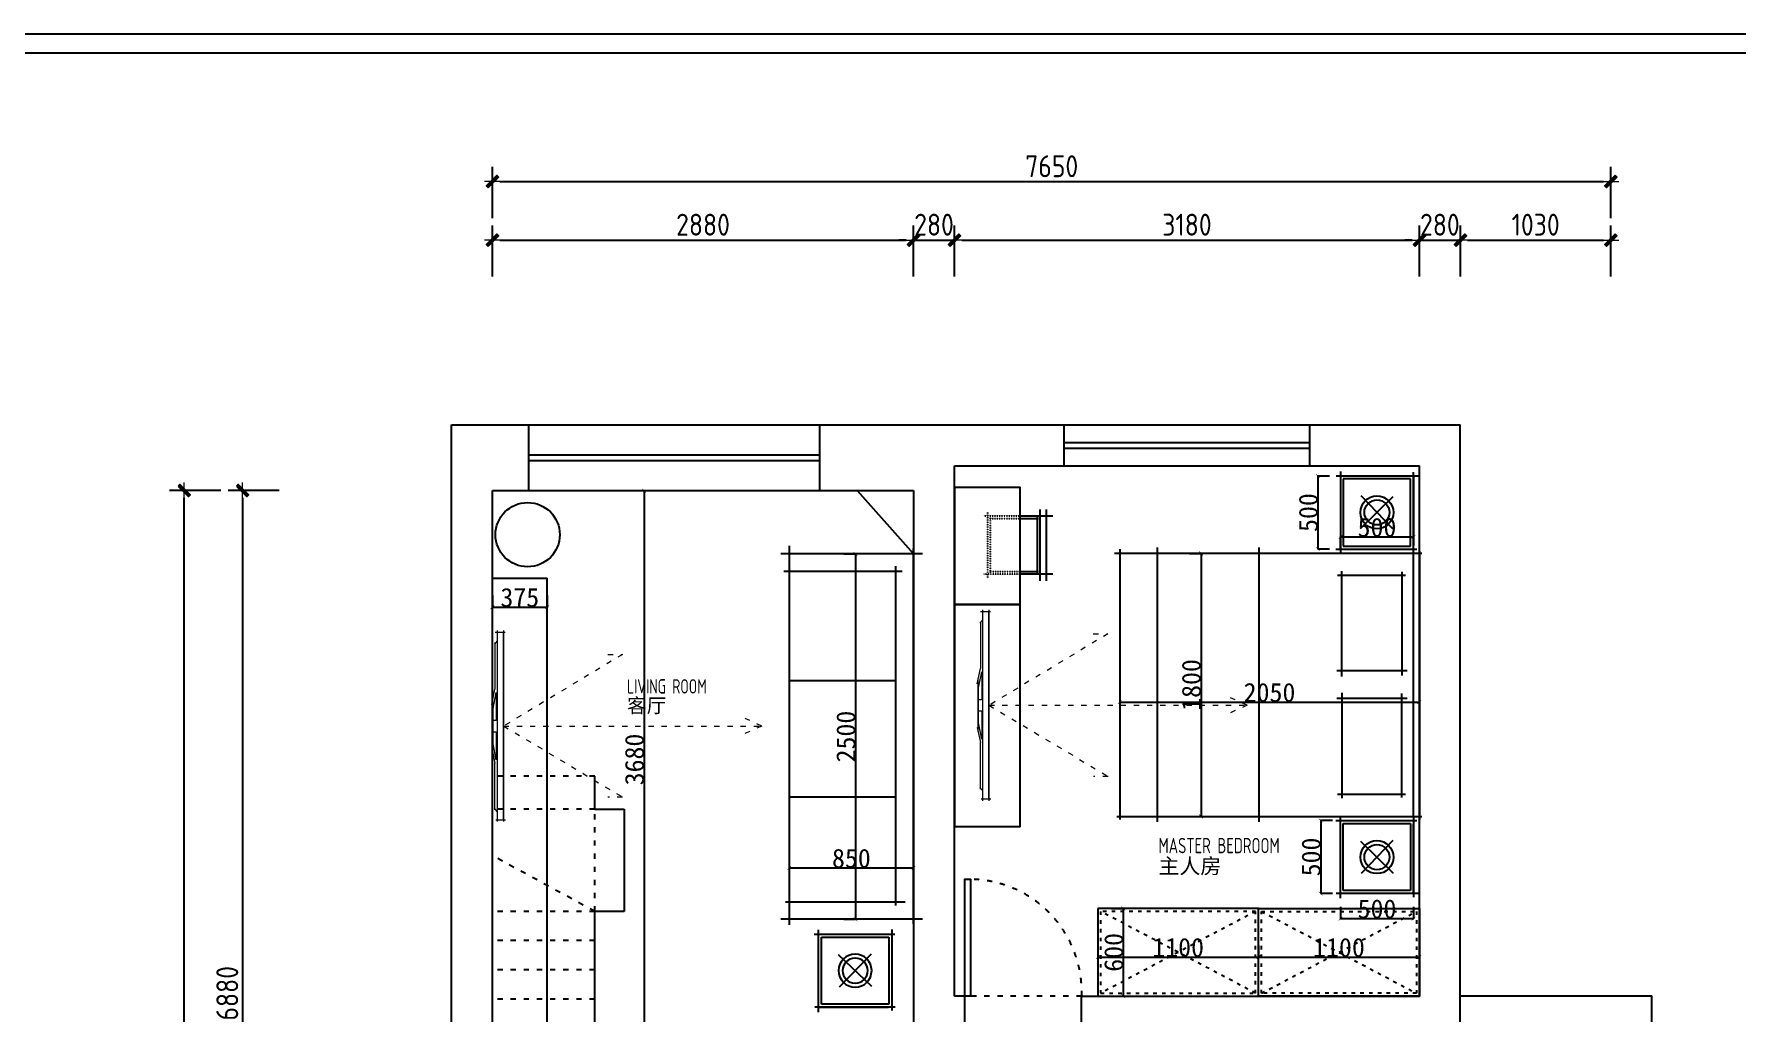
# Model space of a CAD drawing. Header units: millimetres. Extents: x -58733 to 427521, y -235734 to 553534.
# Drawn here: x 185626 to 197273, y -196296 to -189596 of the extents above; entities that cross this region are included whole.
import ezdxf

# ---------------------------------------------------------------- set-up
doc = ezdxf.new("R2010")
doc.units = ezdxf.units.MM
doc.linetypes.add('ACAD_ISO03W100', pattern=[30, 12, -18])
for name, color, linetype in [('00-墙体', 7, 'Continuous'), ('01.墙体', 7, 'Continuous'), ('02-活动家具', 1, 'Continuous'), ('图框', 251, 'Continuous')]:
    doc.layers.add(name, color=color, linetype=linetype)
doc.layers.add('P★10 文字说明', color=32, linetype='Continuous', lineweight=0)
doc.layers.add('墙体', color=7, linetype='Continuous', lineweight=30)
doc.styles.add('-宋体', font='')
doc.styles.add('CCD_DIM', font='ARCHS.SHX')
doc.styles.add('编号', font='ARCHSTYL.SHX', dxfattribs={"width": 0.8})
doc.styles.get('-宋体').set_extended_font_data('SimSun')
doc.dimstyles.new('布丁丁', dxfattribs={"dimtxt": 130, "dimasz": 25, "dimexe": 1, "dimexo": 1, "dimgap": 0.5, "dimtad": 1, "dimdec": 0, "dimrnd": 5, "dimdsep": 46, "dimtxsty": '-宋体', "dimblk": 'ARCHTICK', "dimcen": 0.5, "dimdle": 1, "dimclrd": 251, "dimclre": 252, "dimclrt": 50, "dimadec": 0, "dimazin": 0, "dimtfac": 1, "dimtdec": 0, "dimtix": 1, "dimtmove": 2, "dimatfit": 3, "dimldrblk": 'DOT', "dimfxl": 80, "dimfxlon": 1, "dimlwd": -1, "dimlwe": -1, "dimarcsym": 0})
doc.dimstyles.new('海龍1：50', dxfattribs={"dimscale": 50, "dimtxt": 3, "dimasz": 1, "dimexe": 2, "dimexo": 2, "dimgap": 0.6, "dimtad": 1, "dimdec": 0, "dimrnd": 5, "dimdsep": 46, "dimtxsty": 'CCD_DIM', "dimblk": 'WS-cj', "dimcen": 1, "dimclrd": 242, "dimclre": 242, "dimclrt": 2, "dimadec": 0, "dimazin": 2, "dimtfac": 1, "dimtdec": 0, "dimtix": 1, "dimtmove": 2, "dimatfit": 3, "dimldrblk": 'CCD_Leader_Arrow', "dimfxl": 5, "dimfxlon": 1, "dimtolj": 1, "dimarcsym": 0})

# ---------------------------------------------------------------- blocks, each defined once
blk = doc.blocks.new('图框1比60')
at = {"layer": '图框', "color": 121}
blk.add_line((186038, 61389), (161670, 61389), dxfattribs=at)
at = {"layer": '图框', "color": 8}
blk.add_line((161809, 61249), (185898, 61249), dxfattribs=at)
blk = doc.blocks.new('WS-cj')
blk.add_hatch(color=1).paths.add_polyline_path([(0.59, 0.82), (-0.82, -0.59), (-0.59, -0.82), (0.82, 0.59)])
at = {"color": 1, "linetype": 'ByBlock', "lineweight": 0}
for p, q in [((-1.1, 0), (0, 0)), ((0, 0), (1.1, 0))]:
    blk.add_line(p, q, dxfattribs=at)
at = {"color": 1}
blk.add_lwpolyline([(0.59, 0.82), (-0.82, -0.59), (-0.59, -0.82), (0.82, 0.59)], close=True, dxfattribs=at)
blk = doc.blocks.new('*D1319')
at = {"color": 242, "lineweight": -2}
for p, q in [((165755, -191256), (165755, -190906)), ((165805, -191006), (168585, -191006)), ((168635, -191256), (168635, -190906))]:
    blk.add_line(p, q, dxfattribs=at)
at = {"layer": 'Defpoints', "color": 0}
for p in [(168635, -191006), (165755, -191406), (168635, -191406)]:
    blk.add_point(p, dxfattribs=at)
at = {"color": 242, "linetype": 'ByBlock', "lineweight": -2, "xscale": 50, "yscale": 50, "zscale": 50, "rotation": 180}
blk.add_blockref('WS-cj', (165755, -191006), dxfattribs=at)
at = {"color": 242, "linetype": 'ByBlock', "lineweight": -2, "xscale": 50, "yscale": 50, "zscale": 50}
blk.add_blockref('WS-cj', (168635, -191006), dxfattribs=at)
at = {"color": 2, "insert": (167195, -190901), "char_height": 150, "attachment_point": 5, "style": 'CCD_DIM'}
blk.add_mtext('\\A1;2880', dxfattribs=at)
blk = doc.blocks.new('CCD_Leader_Arrow')
at = {"color": 1, "linetype": 'ByBlock'}
blk.add_line((0, 0), (-1, 0), dxfattribs=at)
for points in [[(-0.86, 0.67), (-0.6, 0.85), (-0.24, 0), (0, 0)], [(-0.86, -0.67), (-0.6, -0.85), (-0.24, 0), (0, 0)]]:
    blk.add_solid(points, dxfattribs=at)
blk = doc.blocks.new('*D1320')
at = {"color": 242, "lineweight": -2}
for p, q in [((168585, -191006), (168535, -191006)), ((168635, -191256), (168635, -190906)), ((168635, -191006), (168915, -191006)), ((168915, -191256), (168915, -190906)), ((168965, -191006), (169015, -191006))]:
    blk.add_line(p, q, dxfattribs=at)
at = {"layer": 'Defpoints', "color": 0}
for p in [(168915, -191006), (168635, -191406), (168915, -191406)]:
    blk.add_point(p, dxfattribs=at)
at = {"color": 242, "linetype": 'ByBlock', "lineweight": -2, "xscale": 50, "yscale": 50, "zscale": 50}
blk.add_blockref('WS-cj', (168635, -191006), dxfattribs=at)
at = {"color": 242, "linetype": 'ByBlock', "lineweight": -2, "xscale": 50, "yscale": 50, "zscale": 50, "rotation": 180}
blk.add_blockref('WS-cj', (168915, -191006), dxfattribs=at)
at = {"color": 2, "insert": (168775, -190901), "char_height": 150, "attachment_point": 5, "style": 'CCD_DIM'}
blk.add_mtext('\\A1;280', dxfattribs=at)
blk = doc.blocks.new('*D1321')
at = {"color": 242, "lineweight": -2}
for p, q in [((168915, -191256), (168915, -190906)), ((168965, -191006), (172045, -191006)), ((172095, -191256), (172095, -190906))]:
    blk.add_line(p, q, dxfattribs=at)
at = {"layer": 'Defpoints', "color": 0}
for p in [(172095, -191006), (168915, -191406), (172095, -191406)]:
    blk.add_point(p, dxfattribs=at)
at = {"color": 242, "linetype": 'ByBlock', "lineweight": -2, "xscale": 50, "yscale": 50, "zscale": 50, "rotation": 180}
blk.add_blockref('WS-cj', (168915, -191006), dxfattribs=at)
at = {"color": 242, "linetype": 'ByBlock', "lineweight": -2, "xscale": 50, "yscale": 50, "zscale": 50}
blk.add_blockref('WS-cj', (172095, -191006), dxfattribs=at)
at = {"color": 2, "insert": (170505, -190901), "char_height": 150, "attachment_point": 5, "style": 'CCD_DIM'}
blk.add_mtext('\\A1;3180', dxfattribs=at)
blk = doc.blocks.new('*D1322')
at = {"color": 242, "lineweight": -2}
for p, q in [((172045, -191006), (171995, -191006)), ((172095, -191256), (172095, -190906)), ((172095, -191006), (172375, -191006)), ((172375, -191256), (172375, -190906)), ((172425, -191006), (172475, -191006))]:
    blk.add_line(p, q, dxfattribs=at)
at = {"layer": 'Defpoints', "color": 0}
for p in [(172375, -191006), (172095, -191406), (172375, -191406)]:
    blk.add_point(p, dxfattribs=at)
at = {"color": 242, "linetype": 'ByBlock', "lineweight": -2, "xscale": 50, "yscale": 50, "zscale": 50}
blk.add_blockref('WS-cj', (172095, -191006), dxfattribs=at)
at = {"color": 242, "linetype": 'ByBlock', "lineweight": -2, "xscale": 50, "yscale": 50, "zscale": 50, "rotation": 180}
blk.add_blockref('WS-cj', (172375, -191006), dxfattribs=at)
at = {"color": 2, "insert": (172235, -190901), "char_height": 150, "attachment_point": 5, "style": 'CCD_DIM'}
blk.add_mtext('\\A1;280', dxfattribs=at)
blk = doc.blocks.new('*D1323')
at = {"color": 242, "lineweight": -2}
for p, q in [((172375, -191256), (172375, -190906)), ((172425, -191006), (173355, -191006)), ((173405, -191256), (173405, -190906))]:
    blk.add_line(p, q, dxfattribs=at)
at = {"layer": 'Defpoints', "color": 0}
for p in [(173405, -191006), (172375, -191406), (173405, -191406)]:
    blk.add_point(p, dxfattribs=at)
at = {"color": 242, "linetype": 'ByBlock', "lineweight": -2, "xscale": 50, "yscale": 50, "zscale": 50, "rotation": 180}
blk.add_blockref('WS-cj', (172375, -191006), dxfattribs=at)
at = {"color": 242, "linetype": 'ByBlock', "lineweight": -2, "xscale": 50, "yscale": 50, "zscale": 50}
blk.add_blockref('WS-cj', (173405, -191006), dxfattribs=at)
at = {"color": 2, "insert": (172890, -190901), "char_height": 150, "attachment_point": 5, "style": 'CCD_DIM'}
blk.add_mtext('\\A1;1030', dxfattribs=at)
blk = doc.blocks.new('*D1324')
at = {"color": 242, "lineweight": -2}
for p, q in [((165755, -190856), (165755, -190506)), ((173405, -190856), (173405, -190506)), ((165805, -190606), (173355, -190606))]:
    blk.add_line(p, q, dxfattribs=at)
at = {"layer": 'Defpoints', "color": 0}
for p in [(173405, -190606), (165755, -191406), (173405, -191406)]:
    blk.add_point(p, dxfattribs=at)
at = {"color": 242, "linetype": 'ByBlock', "lineweight": -2, "xscale": 50, "yscale": 50, "zscale": 50, "rotation": 180}
blk.add_blockref('WS-cj', (165755, -190606), dxfattribs=at)
at = {"color": 242, "linetype": 'ByBlock', "lineweight": -2, "xscale": 50, "yscale": 50, "zscale": 50}
blk.add_blockref('WS-cj', (173405, -190606), dxfattribs=at)
at = {"color": 2, "insert": (169580, -190501), "char_height": 150, "attachment_point": 5, "style": 'CCD_DIM'}
blk.add_mtext('\\A1;7650', dxfattribs=at)
blk = doc.blocks.new('*D1333')
at = {"color": 242, "lineweight": -2}
for p, q in [((164296, -192721), (163946, -192721)), ((164046, -192771), (164046, -199551)), ((164296, -199601), (163946, -199601))]:
    blk.add_line(p, q, dxfattribs=at)
at = {"layer": 'Defpoints', "color": 0}
for p in [(164446, -192721), (164046, -199601), (164446, -199601)]:
    blk.add_point(p, dxfattribs=at)
at = {"color": 242, "linetype": 'ByBlock', "lineweight": -2, "xscale": 50, "yscale": 50, "zscale": 50}
for p, rotation in [((164046, -192721), 90), ((164046, -199601), 270)]:
    blk.add_blockref('WS-cj', p, dxfattribs=dict(at, rotation=rotation))
at = {"color": 2, "insert": (163941, -196161), "char_height": 150, "attachment_point": 5, "rotation": 90, "style": 'CCD_DIM'}
blk.add_mtext('\\A1;6880', dxfattribs=at)
blk = doc.blocks.new('*D1336')
at = {"color": 242, "lineweight": -2}
for p, q in [((163896, -192721), (163546, -192721)), ((163646, -201791), (163646, -192771)), ((163896, -201841), (163546, -201841))]:
    blk.add_line(p, q, dxfattribs=at)
at = {"layer": 'Defpoints', "color": 0}
for p in [(163646, -192721), (164446, -192721), (164446, -201841)]:
    blk.add_point(p, dxfattribs=at)
at = {"color": 242, "linetype": 'ByBlock', "lineweight": -2, "xscale": 50, "yscale": 50, "zscale": 50}
for p, rotation in [((163646, -192721), 90), ((163646, -201841), 270)]:
    blk.add_blockref('WS-cj', p, dxfattribs=dict(at, rotation=rotation))
at = {"color": 2, "insert": (163541, -197281), "char_height": 150, "attachment_point": 5, "rotation": 90, "style": 'CCD_DIM'}
blk.add_mtext('\\A1;9120', dxfattribs=at)
blk = doc.blocks.new('zw$957C')
for p, q in [((560, 2102), (560, 0)), ((2360, 16), (2360, 2102)), ((553, 2045), (4, 2045)), ((31, 2080), (31, 1516)), ((31, 2045), (507, 2045)), ((531, 2045), (54, 2045)), ((531, 1513), (531, 2068)), ((545, 2086), (2381, 2086)), ((2368, 2045), (550, 2045)), ((2366, 2045), (2914, 2045)), ((2388, 1513), (2388, 2068)), ((2388, 2045), (2864, 2045)), ((2888, 2045), (2412, 2045)), ((2888, 2080), (2888, 1516)), ((0, 1545), (552, 1545)), ((2919, 1545), (2367, 1545)), ((531, 36), (2377, 36)), ((545, 36), (2381, 36))]:
    blk.add_line(p, q)
at = {"color": 251}
for p, q in [((511, 2025), (51, 2025)), ((51, 2025), (51, 1565)), ((511, 1565), (511, 2025)), ((709, 1526), (709, 1990)), ((1364, 2003), (1364, 1520)), ((1553, 2003), (1553, 1520)), ((2208, 1526), (2208, 1990)), ((2408, 1565), (2408, 2025)), ((2408, 2025), (2868, 2025)), ((2868, 2025), (2868, 1565)), ((393, 1904), (167, 1687)), ((390, 1683), (170, 1907)), ((686, 1966), (1397, 1966)), ((2231, 1966), (1520, 1966)), ((2526, 1904), (2752, 1687)), ((2529, 1683), (2748, 1907)), ((51, 1565), (511, 1565)), ((1403, 1556), (681, 1556)), ((1514, 1556), (2236, 1556)), ((2868, 1565), (2408, 1565)), ((521, 987), (2398, 987)), ((521, 292), (2398, 292))]:
    blk.add_line(p, q, dxfattribs=at)
for centre, radius in [((280, 1795), 113), ((280, 1795), 85.8), ((2639, 1795), 113), ((2639, 1795), 85.8)]:
    blk.add_circle(centre, radius, dxfattribs=at)
blk = doc.blocks.new('zw$A384')
for p, q in [((157, 2594), (157, 0)), ((1007, 8), (1007, 2577)), ((1069, 2539), (100, 2539)), ((887, 133), (887, 2455)), ((929, 2419), (121, 2419)), ((131, 159), (949, 159)), ((1069, 39), (100, 39))]:
    blk.add_line(p, q)
at = {"color": 251}
for p, q in [((157, 1672), (887, 1672)), ((157, 876), (887, 876))]:
    blk.add_line(p, q, dxfattribs=at)
blk = doc.blocks.new('zw$1ED')
at = {"color": 1}
for p, q in [((567, 523), (3, 523)), ((32, 553), (32, 1)), ((532, 0), (532, 549)), ((532, 523), (532, 46)), ((0, 22), (555, 22))]:
    blk.add_line(p, q, dxfattribs=at)
at = {"color": 251}
for p, q in [((512, 503), (52, 503)), ((52, 503), (52, 42)), ((512, 42), (512, 503)), ((170, 163), (394, 383)), ((390, 160), (174, 386)), ((52, 42), (512, 42))]:
    blk.add_line(p, q, dxfattribs=at)
blk.add_line((532, 22), (532, 499))
for radius in [113, 85.8]:
    blk.add_circle((282, 273), radius, dxfattribs=at)
blk = doc.blocks.new('zw$D427')
at = {"lineweight": 15}
for p, q in [((69, 1810), (0, 1810)), ((0, 1765), (1307, 1765)), ((12, 1819), (12, 1754)), ((69, 1810), (90, 1828)), ((80, 1825), (399, 1825)), ((502, 1847), (399, 1825)), ((801, 1847), (905, 1825)), ((1224, 1825), (905, 1825)), ((1235, 1810), (1214, 1828)), ((1307, 1810), (1235, 1810)), ((1292, 1755), (1292, 1824))]:
    blk.add_line(p, q, dxfattribs=at)
at = {"color": 251, "lineweight": 5, "true_color": 0x5a5a5a}
for p, q in [((1292, 1769), (12, 1769)), ((1235, 1810), (69, 1810)), ((422, 1816), (532, 1837)), ((614, 1816), (422, 1816)), ((532, 1837), (772, 1837)), ((614, 1837), (614, 1816)), ((690, 1816), (690, 1837)), ((882, 1816), (690, 1816)), ((772, 1837), (882, 1816))]:
    blk.add_line(p, q, dxfattribs=at)
at = {"color": 250, "linetype": 'ACAD_ISO03W100', "lineweight": 0, "ltscale": 3}
for points in [[(1143, 1053), (1143, 953), (653, 1765), (166, 952), (166, 1052)], [(653, 1765), (653, 0), (586, 150)], [(653, 0), (721, 150)]]:
    blk.add_lwpolyline(points, dxfattribs=at)
at = {"lineweight": 15}
blk.add_lwpolyline([(831, 1842), (652, 1842), (473, 1842)], dxfattribs=at)
blk = doc.blocks.new('A$C2EBB641D')
for p, q in [((267, 733), (267, 0)), ((333, 733), (333, 0)), ((533, 667), (200, 667)), ((200, 67), (533, 67))]:
    blk.add_line(p, q)
at = {"color": 250, "linetype": 'ACAD_ISO03W100', "ltscale": 0.1}
for p, q in [((867, 27), (867, 707)), ((907, 667), (533, 667)), ((853, 640), (533, 640)), ((840, 80), (840, 653)), ((533, 93), (853, 93)), ((533, 67), (907, 67))]:
    blk.add_line(p, q, dxfattribs=at)
at = {"color": 251}
for p, q in [((533, 640), (347, 640)), ((360, 653), (360, 80)), ((347, 93), (533, 93))]:
    blk.add_line(p, q, dxfattribs=at)
blk = doc.blocks.new('_ArchTick')
at = {"color": 0, "linetype": 'ByBlock', "const_width": 0.15}
blk.add_lwpolyline([(-0.5, -0.5), (0.5, 0.5)], dxfattribs=at)
blk = doc.blocks.new('*D804')
at = {"color": 252}
for p, q in [((191164, -193154), (191245, -193154)), ((191164, -195654), (191245, -195654))]:
    blk.add_line(p, q, dxfattribs=at)
at = {"color": 251}
blk.add_line((191244, -193153), (191244, -195655), dxfattribs=at)
at = {"layer": 'Defpoints', "color": 0}
for p in [(191057, -193154), (191057, -195654), (191244, -195654)]:
    blk.add_point(p, dxfattribs=at)
at = {"color": 251, "xscale": 25, "yscale": 25, "zscale": 25}
for p, rotation in [((191244, -193154), 90), ((191244, -195654), 270)]:
    blk.add_blockref('_ArchTick', p, dxfattribs=dict(at, rotation=rotation))
at = {"color": 50, "insert": (191179, -194404), "char_height": 130, "attachment_point": 5, "rotation": 90, "style": '-宋体'}
blk.add_mtext('2500', dxfattribs=at)
blk = doc.blocks.new('_Dot')
at = {"color": 0, "linetype": 'ByBlock', "lineweight": -2}
blk.add_line((-0.5, 0), (-1, 0), dxfattribs=at)
at = {"color": 0, "linetype": 'ByBlock', "const_width": 0.5}
blk.add_lwpolyline([(-0.25, 0, 1), (0.25, 0, 1)], format="xyb", close=True, dxfattribs=at)
blk = doc.blocks.new('*D805')
at = {"color": 251}
blk.add_line((190790, -195303), (191642, -195303), dxfattribs=at)
at = {"color": 252}
for p, q in [((190791, -195223), (190791, -195304)), ((191641, -195223), (191641, -195304))]:
    blk.add_line(p, q, dxfattribs=at)
at = {"layer": 'Defpoints', "color": 0}
for p in [(190791, -194993), (191641, -194993), (191641, -195303)]:
    blk.add_point(p, dxfattribs=at)
at = {"color": 251, "xscale": 25, "yscale": 25, "zscale": 25, "rotation": 180}
blk.add_blockref('_ArchTick', (190791, -195303), dxfattribs=at)
at = {"color": 251, "xscale": 25, "yscale": 25, "zscale": 25}
blk.add_blockref('_ArchTick', (191641, -195303), dxfattribs=at)
at = {"color": 50, "insert": (191216, -195238), "char_height": 130, "attachment_point": 5, "style": '-宋体'}
blk.add_mtext('850', dxfattribs=at)
blk = doc.blocks.new('*D837')
at = {"color": 252}
for p, q in [((194487, -192621), (194406, -192621)), ((194487, -193121), (194406, -193121))]:
    blk.add_line(p, q, dxfattribs=at)
at = {"color": 251}
blk.add_line((194407, -192620), (194407, -193122), dxfattribs=at)
at = {"layer": 'Defpoints', "color": 0}
for p in [(194561, -192621), (194407, -193121), (194561, -193121)]:
    blk.add_point(p, dxfattribs=at)
at = {"color": 251, "xscale": 25, "yscale": 25, "zscale": 25}
for p, rotation in [((194407, -192621), 90), ((194407, -193121), 270)]:
    blk.add_blockref('_ArchTick', p, dxfattribs=dict(at, rotation=rotation))
at = {"color": 50, "insert": (194342, -192871), "char_height": 130, "attachment_point": 5, "rotation": 90, "style": '-宋体'}
blk.add_mtext('500', dxfattribs=at)
blk = doc.blocks.new('*D838')
at = {"color": 251}
blk.add_line((194560, -193038), (195062, -193038), dxfattribs=at)
at = {"color": 252}
for p, q in [((194561, -193118), (194561, -193037)), ((195061, -193118), (195061, -193037))]:
    blk.add_line(p, q, dxfattribs=at)
at = {"layer": 'Defpoints', "color": 0}
for p in [(195061, -193038), (194561, -193121), (195061, -193121)]:
    blk.add_point(p, dxfattribs=at)
at = {"color": 251, "xscale": 25, "yscale": 25, "zscale": 25, "rotation": 180}
blk.add_blockref('_ArchTick', (194561, -193038), dxfattribs=at)
at = {"color": 251, "xscale": 25, "yscale": 25, "zscale": 25}
blk.add_blockref('_ArchTick', (195061, -193038), dxfattribs=at)
at = {"color": 50, "insert": (194811, -192973), "char_height": 130, "attachment_point": 5, "style": '-宋体'}
blk.add_mtext('500', dxfattribs=at)
blk = doc.blocks.new('*D839')
at = {"color": 252}
for p, q in [((193051, -194088), (193051, -194169)), ((195101, -194088), (195101, -194169))]:
    blk.add_line(p, q, dxfattribs=at)
at = {"color": 251}
blk.add_line((193050, -194168), (195102, -194168), dxfattribs=at)
at = {"layer": 'Defpoints', "color": 0}
for p in [(193051, -193922), (195101, -193957), (195101, -194168)]:
    blk.add_point(p, dxfattribs=at)
at = {"color": 251, "xscale": 25, "yscale": 25, "zscale": 25, "rotation": 180}
blk.add_blockref('_ArchTick', (193051, -194168), dxfattribs=at)
at = {"color": 251, "xscale": 25, "yscale": 25, "zscale": 25}
blk.add_blockref('_ArchTick', (195101, -194168), dxfattribs=at)
at = {"color": 50, "insert": (194076, -194103), "char_height": 130, "attachment_point": 5, "style": '-宋体'}
blk.add_mtext('2050', dxfattribs=at)
blk = doc.blocks.new('*D840')
at = {"color": 252}
for p, q in [((193528, -193151), (193609, -193151)), ((193528, -194951), (193609, -194951))]:
    blk.add_line(p, q, dxfattribs=at)
at = {"color": 251}
blk.add_line((193608, -193150), (193608, -194952), dxfattribs=at)
at = {"layer": 'Defpoints', "color": 0}
for p in [(193502, -193151), (193502, -194951), (193608, -194951)]:
    blk.add_point(p, dxfattribs=at)
at = {"color": 251, "xscale": 25, "yscale": 25, "zscale": 25}
for p, rotation in [((193608, -193151), 90), ((193608, -194951), 270)]:
    blk.add_blockref('_ArchTick', p, dxfattribs=dict(at, rotation=rotation))
at = {"color": 50, "insert": (193542, -194051), "char_height": 130, "attachment_point": 5, "rotation": 90, "style": '-宋体'}
blk.add_mtext('1800', dxfattribs=at)
blk = doc.blocks.new('*D841')
at = {"color": 252}
for p, q in [((194506, -194978), (194425, -194978)), ((194506, -195478), (194425, -195478))]:
    blk.add_line(p, q, dxfattribs=at)
at = {"color": 251}
blk.add_line((194426, -194977), (194426, -195479), dxfattribs=at)
at = {"layer": 'Defpoints', "color": 0}
for p in [(194561, -194978), (194426, -195478), (194561, -195478)]:
    blk.add_point(p, dxfattribs=at)
at = {"color": 251, "xscale": 25, "yscale": 25, "zscale": 25}
for p, rotation in [((194426, -194978), 90), ((194426, -195478), 270)]:
    blk.add_blockref('_ArchTick', p, dxfattribs=dict(at, rotation=rotation))
at = {"color": 50, "insert": (194361, -195228), "char_height": 130, "attachment_point": 5, "rotation": 90, "style": '-宋体'}
blk.add_mtext('500', dxfattribs=at)
blk = doc.blocks.new('*D842')
at = {"color": 251}
blk.add_line((194560, -195650), (195062, -195650), dxfattribs=at)
at = {"color": 252}
for p, q in [((194561, -195570), (194561, -195651)), ((195061, -195570), (195061, -195651))]:
    blk.add_line(p, q, dxfattribs=at)
at = {"layer": 'Defpoints', "color": 0}
for p in [(194561, -195478), (195061, -195478), (195061, -195650)]:
    blk.add_point(p, dxfattribs=at)
at = {"color": 251, "xscale": 25, "yscale": 25, "zscale": 25, "rotation": 180}
blk.add_blockref('_ArchTick', (194561, -195650), dxfattribs=at)
at = {"color": 251, "xscale": 25, "yscale": 25, "zscale": 25}
blk.add_blockref('_ArchTick', (195061, -195650), dxfattribs=at)
at = {"color": 50, "insert": (194811, -195584), "char_height": 130, "attachment_point": 5, "style": '-宋体'}
blk.add_mtext('500', dxfattribs=at)
blk = doc.blocks.new('*D843')
at = {"color": 252}
for p, q in [((192901, -195833), (192901, -195914)), ((194001, -195833), (194001, -195914))]:
    blk.add_line(p, q, dxfattribs=at)
at = {"color": 251}
blk.add_line((192900, -195913), (194002, -195913), dxfattribs=at)
at = {"layer": 'Defpoints', "color": 0}
for p in [(192901, -195650), (194001, -195747), (194001, -195913)]:
    blk.add_point(p, dxfattribs=at)
at = {"color": 251, "xscale": 25, "yscale": 25, "zscale": 25, "rotation": 180}
blk.add_blockref('_ArchTick', (192901, -195913), dxfattribs=at)
at = {"color": 251, "xscale": 25, "yscale": 25, "zscale": 25}
blk.add_blockref('_ArchTick', (194001, -195913), dxfattribs=at)
at = {"color": 50, "insert": (193451, -195848), "char_height": 130, "attachment_point": 5, "style": '-宋体'}
blk.add_mtext('1100', dxfattribs=at)
blk = doc.blocks.new('*D844')
at = {"color": 252}
for p, q in [((194001, -195833), (194001, -195914)), ((195101, -195833), (195101, -195914))]:
    blk.add_line(p, q, dxfattribs=at)
at = {"color": 251}
blk.add_line((194000, -195913), (195102, -195913), dxfattribs=at)
at = {"layer": 'Defpoints', "color": 0}
for p in [(195101, -195581), (194001, -195747), (195101, -195913)]:
    blk.add_point(p, dxfattribs=at)
at = {"color": 251, "xscale": 25, "yscale": 25, "zscale": 25, "rotation": 180}
blk.add_blockref('_ArchTick', (194001, -195913), dxfattribs=at)
at = {"color": 251, "xscale": 25, "yscale": 25, "zscale": 25}
blk.add_blockref('_ArchTick', (195101, -195913), dxfattribs=at)
at = {"color": 50, "insert": (194551, -195848), "char_height": 130, "attachment_point": 5, "style": '-宋体'}
blk.add_mtext('1100', dxfattribs=at)
blk = doc.blocks.new('*D845')
at = {"color": 252}
for p, q in [((192996, -195581), (193077, -195581)), ((192996, -196181), (193077, -196181))]:
    blk.add_line(p, q, dxfattribs=at)
at = {"color": 251}
blk.add_line((193076, -195580), (193076, -196182), dxfattribs=at)
at = {"layer": 'Defpoints', "color": 0}
for p in [(192906, -195581), (192906, -196181), (193076, -196181)]:
    blk.add_point(p, dxfattribs=at)
at = {"color": 251, "xscale": 25, "yscale": 25, "zscale": 25}
for p, rotation in [((193076, -195581), 90), ((193076, -196181), 270)]:
    blk.add_blockref('_ArchTick', p, dxfattribs=dict(at, rotation=rotation))
at = {"color": 50, "insert": (193011, -195881), "char_height": 130, "attachment_point": 5, "rotation": 90, "style": '-宋体'}
blk.add_mtext('600', dxfattribs=at)
blk = doc.blocks.new('*D846')
at = {"color": 252}
for p, q in [((189719, -192721), (189800, -192721)), ((189719, -196401), (189800, -196401))]:
    blk.add_line(p, q, dxfattribs=at)
at = {"color": 251}
blk.add_line((189799, -192720), (189799, -196402), dxfattribs=at)
at = {"layer": 'Defpoints', "color": 0}
for p in [(189136, -192721), (189136, -196401), (189799, -196401)]:
    blk.add_point(p, dxfattribs=at)
at = {"color": 251, "xscale": 25, "yscale": 25, "zscale": 25}
for p, rotation in [((189799, -192721), 90), ((189799, -196401), 270)]:
    blk.add_blockref('_ArchTick', p, dxfattribs=dict(at, rotation=rotation))
at = {"color": 50, "insert": (189733, -194561), "char_height": 130, "attachment_point": 5, "rotation": 90, "style": '-宋体'}
blk.add_mtext('3680', dxfattribs=at)
blk = doc.blocks.new('*D847')
at = {"color": 252}
for p, q in [((188761, -193439), (188761, -193520)), ((189136, -193439), (189136, -193520))]:
    blk.add_line(p, q, dxfattribs=at)
at = {"color": 251}
blk.add_line((188760, -193519), (189137, -193519), dxfattribs=at)
at = {"layer": 'Defpoints', "color": 0}
for p in [(188761, -193271), (189136, -193310), (189136, -193519)]:
    blk.add_point(p, dxfattribs=at)
at = {"color": 251, "xscale": 25, "yscale": 25, "zscale": 25, "rotation": 180}
blk.add_blockref('_ArchTick', (188761, -193519), dxfattribs=at)
at = {"color": 251, "xscale": 25, "yscale": 25, "zscale": 25}
blk.add_blockref('_ArchTick', (189136, -193519), dxfattribs=at)
at = {"color": 50, "insert": (188948, -193453), "char_height": 130, "attachment_point": 5, "style": '-宋体'}
blk.add_mtext('375', dxfattribs=at)
blk = doc.blocks.new('家具布置图')
for p, q in [((165474.7, -200360.6), (165474.7, -192270.6)), ((165474.7, -192270.6), (166004.7, -192270.6)), ((166004.7, -192720.6), (166004.7, -192270.6)), ((167994.7, -192720.6), (167994.7, -192270.6)), ((167994.7, -192270.6), (169664.7, -192270.6)), ((169664.7, -192550.6), (169664.7, -192270.6)), ((171344.7, -192270.6), (172374.7, -192270.6)), ((171344.7, -192550.6), (171344.7, -192270.6)), ((172374.7, -196460.6), (172374.7, -192270.6)), ((168914.7, -192550.6), (169664.7, -192550.6)), ((168914.7, -196180.6), (168914.7, -192550.6)), ((171344.7, -192550.6), (172094.7, -192550.6)), ((172094.7, -196180.6), (172094.7, -192550.6)), ((165754.7, -200360.6), (165754.7, -192720.6)), ((165754.7, -192720.6), (166004.7, -192720.6)), ((167994.7, -192720.6), (168634.7, -192720.6)), ((168249.7, -192720.6), (168634.7, -193154.4)), ((168634.7, -192720.6), (168634.7, -196460.6)), ((168984.7, -196180.6), (168914.7, -196180.6)), ((168984.7, -196460.6), (168984.7, -196180.6)), ((169784.7, -196460.6), (169784.7, -196180.6)), ((169784.7, -196180.6), (172094.7, -196180.6))]:
    blk.add_line(p, q)
at = {"color": 12}
for p, q in [((166004.7, -192270.6), (167994.7, -192270.6)), ((169664.7, -192270.6), (171344.7, -192270.6)), ((169664.7, -192550.6), (171344.7, -192550.6)), ((166004.7, -192720.6), (167994.7, -192720.6)), ((165754.7, -193320.6), (166129.7, -193320.6))]:
    blk.add_line(p, q, dxfattribs=at)
at = {"color": 1}
for points in [[(168914.7, -192700.6), (168914.7, -193500.6), (169364.7, -193500.6), (169364.7, -192700.6)], [(168914.7, -193500.6), (168914.7, -195020.6), (169364.7, -195020.6), (169364.7, -193500.6)]]:
    blk.add_lwpolyline(points, close=True, dxfattribs=at)
at = {"color": 12}
blk.add_lwpolyline([(173684.7, -197460.6), (173684.7, -196180.6), (172374.7, -196180.6)], dxfattribs=at)
at = {"color": 1}
blk.add_circle((165995.5, -193022.4), 220, dxfattribs=at)
at = {"layer": '00-墙体', "color": 42}
for p, q in [((169664.7, -192390.6), (171344.7, -192390.6)), ((166004.7, -192475.6), (167994.7, -192475.6)), ((166004.7, -192515.6), (167994.7, -192515.6)), ((169664.7, -192430.6), (171344.7, -192430.6))]:
    blk.add_line(p, q, dxfattribs=at)
at = {"layer": '02-活动家具'}
for p, q in [((166129.7, -196420.6), (166129.7, -193320.6)), ((166454.7, -194900.6), (166454.7, -194675.6)), ((166454.7, -194900.6), (166654.7, -194900.6)), ((166654.7, -194900.6), (166654.7, -195600.6)), ((166454.7, -197100.6), (166454.7, -195600.6)), ((166654.7, -195600.6), (166454.7, -195600.6))]:
    blk.add_line(p, q, dxfattribs=at)
at = {"layer": '02-活动家具', "color": 8, "linetype": 'ACAD_ISO03W100', "ltscale": 3}
for p, q in [((166454.7, -194675.6), (165754.7, -194675.6)), ((166454.7, -194900.6), (165754.7, -194900.6)), ((166454.7, -195600.6), (166454.7, -194900.6)), ((166454.7, -195600.6), (165754.7, -195219.3)), ((166454.7, -195600.6), (165754.7, -195600.6)), ((166454.7, -195800.6), (165754.7, -195800.6)), ((166454.7, -196000.6), (165754.7, -196000.6)), ((166454.7, -196200.6), (165754.7, -196200.6)), ((169784.7, -196180.6), (168984.7, -196180.6))]:
    blk.add_line(p, q, dxfattribs=at)
at = {"layer": '02-活动家具', "color": 251, "linetype": 'ACAD_ISO03W100', "ltscale": 2}
for p, q in [((170974.7, -196160.6), (169914.7, -195600.6)), ((170974.7, -195600.6), (169914.7, -196160.6)), ((171014.7, -196160.6), (172074.7, -195600.6)), ((171014.7, -195600.6), (172074.7, -196160.6))]:
    blk.add_line(p, q, dxfattribs=at)
at = {"layer": '02-活动家具'}
for points in [[(168984.7, -196180.6), (168984.7, -195380.6), (169024.7, -195380.6), (169024.7, -196180.6)], [(169894.7, -195580.6), (169894.7, -196180.6), (170994.7, -196180.6), (170994.7, -195580.6)], [(172094.7, -195580.6), (172094.7, -196180.6), (170994.7, -196180.6), (170994.7, -195580.6)]]:
    blk.add_lwpolyline(points, close=True, dxfattribs=at)
at = {"layer": '02-活动家具', "color": 251, "linetype": 'ACAD_ISO03W100', "ltscale": 2}
for points in [[(169914.7, -195600.6), (169914.7, -196160.6), (170974.7, -196160.6), (170974.7, -195600.6)], [(172074.7, -195600.6), (172074.7, -196160.6), (171014.7, -196160.6), (171014.7, -195600.6)]]:
    blk.add_lwpolyline(points, close=True, dxfattribs=at)
at = {"layer": '02-活动家具', "color": 8, "linetype": 'ACAD_ISO03W100', "ltscale": 3}
blk.add_arc((169014.7, -196151.1), 770.6, 357.80597, 89.25642, dxfattribs=at)
at = {"layer": '01.墙体', "color": 4, "xscale": -1, "rotation": 89.99999999999986}
blk.add_blockref('zw$1ED', (168508.5, -195724), dxfattribs=at)
at = {"layer": '02-活动家具'}
for name, p, rotation in [('zw$957C', (170009.2, -192590.2), 270), ('zw$D427', (170917, -194843.1), 90), ('zw$D427', (167596.9, -194984.9), 90)]:
    blk.add_blockref(name, p, dxfattribs=dict(at, rotation=rotation))
at = {"layer": '02-活动家具', "xscale": -0.6666666666669698, "yscale": 0.6666666666669698, "zscale": 0.6666666666669698, "rotation": 359.9999999999994}
blk.add_blockref('A$C2EBB641D', (169720.3, -193338.4), dxfattribs=at)
at = {"layer": '02-活动家具'}
blk.add_blockref('zw$A384', (167627.6, -195693.3), dxfattribs=at)
at = {"layer": 'P★10 文字说明', "attachment_point": 1, "line_spacing_factor": 0.8, "style": '编号'}
for s, insert, char_height in [('LIVING ROOM\\P{\\Fￎￄￗￖ;\\W1;客厅}', (166675.7, -194011.4), 98.28), ('MASTER BEDROOM\\P{\\Fￎￄￗￖ;\\W1.0000;主人房}', (170310.2, -195097.5), 105)]:
    blk.add_mtext(s, dxfattribs=dict(at, insert=insert, char_height=char_height))
for base, p1, p2, picture, middle in [((173404.7, -190605.6), (165754.7, -191405.6), (173404.7, -191405.6), '*D1324', (169579.7, -190500.6)), ((168634.7, -191005.6), (165754.7, -191405.6), (168634.7, -191405.6), '*D1319', (167194.7, -190900.6)), ((168914.7, -191005.6), (168634.7, -191405.6), (168914.7, -191405.6), '*D1320', (168774.7, -190900.6)), ((172094.7, -191005.6), (168914.7, -191405.6), (172094.7, -191405.6), '*D1321', (170504.7, -190900.6)), ((172374.7, -191005.6), (172094.7, -191405.6), (172374.7, -191405.6), '*D1322', (172234.7, -190900.6)), ((173404.7, -191005.6), (172374.7, -191405.6), (173404.7, -191405.6), '*D1323', (172889.7, -190900.6))]:
    dim = blk.add_linear_dim(base=base, p1=p1, p2=p2, dimstyle='海龍1：50')
    dim.commit()
    dim.dimension.update_dxf_attribs({"geometry": picture, "text_midpoint": middle})
for base, p1, p2, picture, middle in [((163645.7, -192720.6), (164445.7, -201840.6), (164445.7, -192720.6), '*D1336', (163540.7, -197280.6)), ((164045.7, -199600.6), (164445.7, -192720.6), (164445.7, -199600.6), '*D1333', (163940.7, -196160.6))]:
    dim = blk.add_linear_dim(base=base, p1=p1, p2=p2, angle=90, dimstyle='海龍1：50')
    dim.commit()
    dim.dimension.update_dxf_attribs({"geometry": picture, "text_midpoint": middle})

msp = doc.modelspace()

# ---------------------------------------------------------------- block references
at = {"color": 4}
msp.add_blockref('家具布置图', (23006.2, 0), dxfattribs=at)
at = {"layer": '墙体', "color": 0, "xscale": 0.9120113186390109, "yscale": 0.9120113186390109, "zscale": 0.9120113186390109}
msp.add_blockref('图框1比60', (33846.3, -245583.6), dxfattribs=at)

# ---------------------------------------------------------------- dimensions: what is measured, and where the dimension line sits
at = {"color": 4}
for base, p1, p2, picture, middle in [((194407.2, -193120.9), (194560.5, -192620.8), (194560.5, -193120.9), '*D837', (194341.7, -192870.8)), ((189798.7, -196400.6), (189135.9, -192720.6), (189135.9, -196400.6), '*D846', (189733.2, -194560.6)), ((191244.3, -195654.4), (191056.7, -193154.4), (191056.7, -195654.4), '*D804', (191178.8, -194404.4)), ((193608, -194950.6), (193502.4, -193150.6), (193502.4, -194950.6), '*D840', (193542.5, -194050.6)), ((194426.1, -195478.3), (194560.5, -194978.2), (194560.5, -195478.3), '*D841', (194360.6, -195228.3)), ((193076.4, -196180.6), (192906.3, -195580.6), (192906.3, -196180.6), '*D845', (193010.9, -195880.6))]:
    dim = msp.add_linear_dim(base=base, p1=p1, p2=p2, angle=90, dimstyle='布丁丁', dxfattribs=at)
    dim.commit()
    dim.dimension.update_dxf_attribs({"geometry": picture, "text_midpoint": middle})
for base, p1, p2, picture, middle in [((195060.6, -193038), (194560.5, -193120.9), (195060.6, -193120.9), '*D838', (194810.5, -192972.5)), ((189135.9, -193518.7), (188760.9, -193270.9), (189135.9, -193310.3), '*D847', (188948.4, -193453.2)), ((195100.9, -194168.2), (193050.9, -193921.8), (195100.9, -193957), '*D839', (194075.9, -194102.7)), ((191640.9, -195303.1), (190790.9, -194993.4), (191640.9, -194993.4), '*D805', (191215.9, -195237.6)), ((195060.6, -195650), (194560.5, -195478.3), (195060.6, -195478.3), '*D842', (194810.5, -195584.5)), ((194000.9, -195913.2), (192900.9, -195650), (194000.9, -195746.8), '*D843', (193450.9, -195847.7)), ((195100.9, -195913.2), (194000.9, -195746.8), (195100.9, -195580.6), '*D844', (194550.9, -195847.7))]:
    dim = msp.add_linear_dim(base=base, p1=p1, p2=p2, dimstyle='布丁丁', dxfattribs=at)
    dim.commit()
    dim.dimension.update_dxf_attribs({"geometry": picture, "text_midpoint": middle})

doc.saveas('drawing.dxf')
